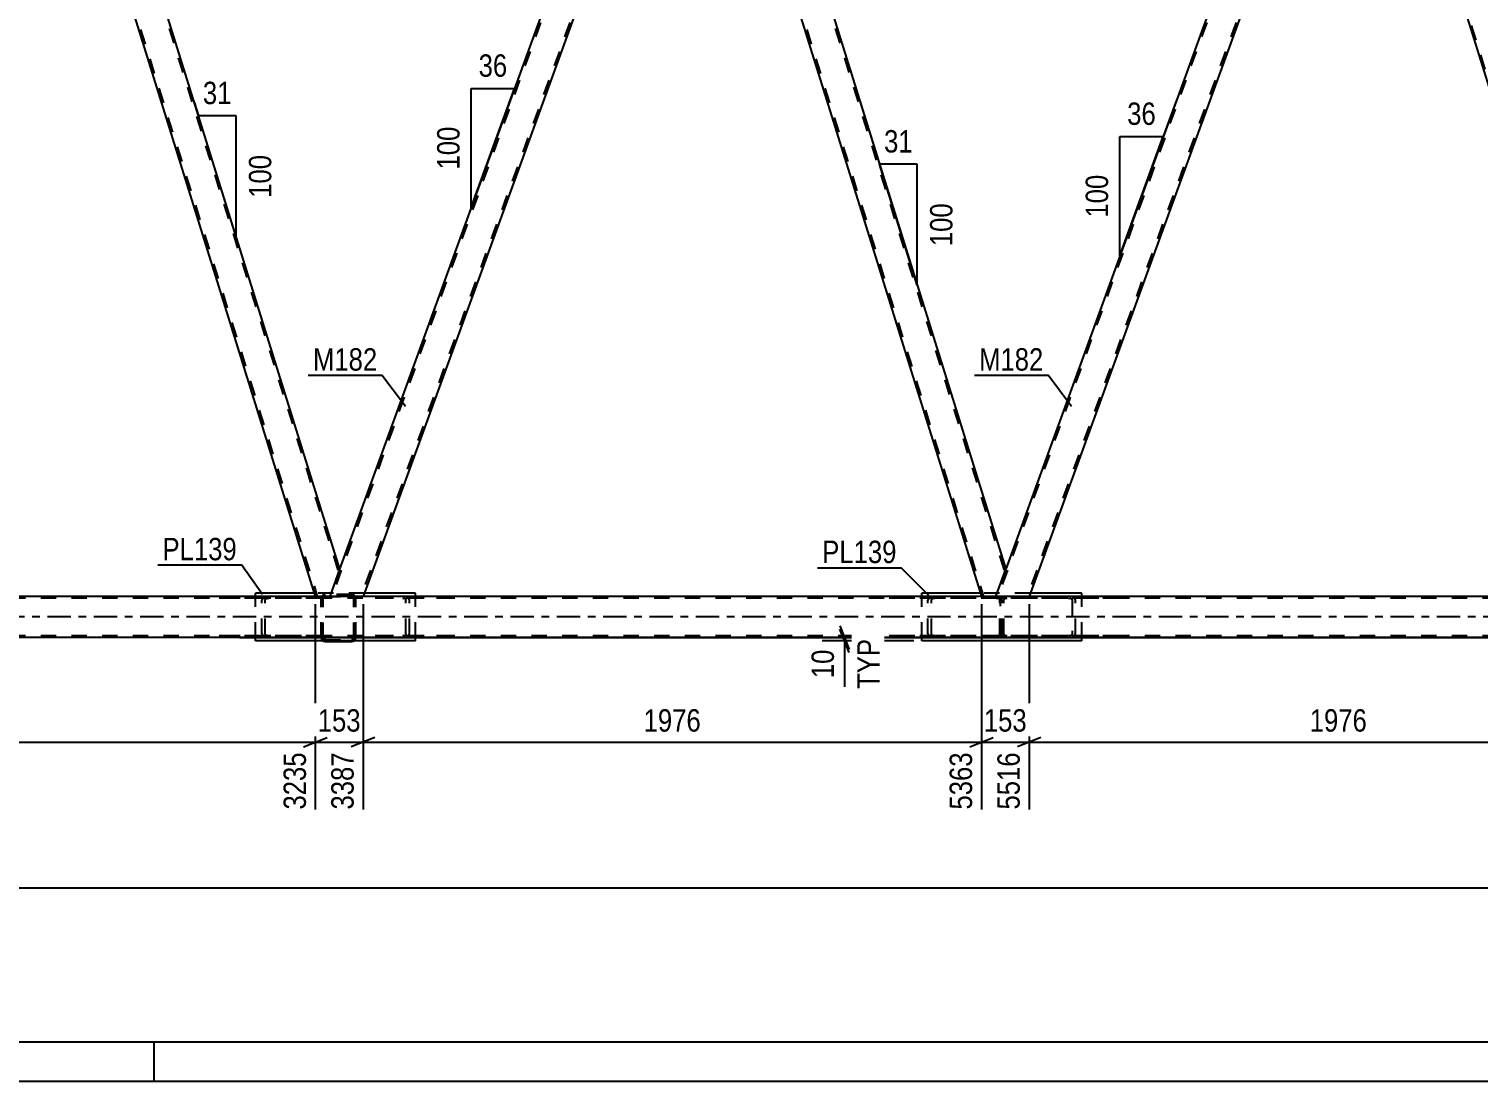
# Model space of a CAD drawing. Header units: millimetres. Extents: x -858 to 331, y -869 to -28.
# Drawn here: x -734.6 to -549.3, y -868.6 to -734.1 of the extents above; entities that cross this region are included whole.
import ezdxf

# ---------------------------------------------------------------- set-up
doc = ezdxf.new("R2010")
doc.units = ezdxf.units.MM
doc.linetypes.add('DXK_LINE_DOT2', pattern=[3.9198, 1.9599, -1.9599])
doc.linetypes.add('DXK_LINE_DOT3', pattern=[5.9187, 2.979, -0.9799, 0.9799, -0.9799])
doc.styles.add('Arial Narrow', font='ARIALN.TTF', dxfattribs={"height": 0.2})

# ---------------------------------------------------------------- blocks, each defined once
blk = doc.blocks.new('Unknown-570393797-1134')
at = {"color": 5, "linetype": 'Continuous'}
for p, q in [((-852.57, -863.58), (326.43, -863.58)), ((-718.57, -868.58), (-718.57, -863.58)), ((-857.57, -868.58), (331.43, -868.58))]:
    blk.add_line(p, q, dxfattribs=at)
blk = doc.blocks.new('Part-570393797-8452 - 8170')
at = {"color": 2, "linetype": 'Continuous'}
for p, q in [((-562.63, -685.41), (-564.17, -689.66)), ((-561.31, -685.41), (-562.63, -685.41)), ((-561.31, -685.41), (-524.61, -803.16)), ((-564.17, -689.66), (-527.71, -806.63)), ((-525.87, -806.63), (-524.61, -803.16))]:
    blk.add_line(p, q, dxfattribs=at)
at = {"color": 7, "linetype": 'DXK_LINE_DOT2'}
for p, q in [((-561.56, -685.41), (-524.74, -803.53)), ((-527.46, -806.63), (-564.04, -689.29)), ((-524.61, -803.16), (-524.88, -803.9)), ((-527.71, -806.63), (-525.87, -806.63))]:
    blk.add_line(p, q, dxfattribs=at)
blk = doc.blocks.new('Part-570393797-8267 - 8170')
at = {"color": 7, "linetype": 'DXK_LINE_DOT2'}
for p, q in [((-651.76, -685.41), (-695.88, -806.63)), ((-648.02, -685.41), (-692.14, -806.63)), ((-647.76, -685.41), (-649.31, -689.66)), ((-694.87, -803.16), (-696.14, -806.63)), ((-691.88, -806.63), (-696.14, -806.63))]:
    blk.add_line(p, q, dxfattribs=at)
at = {"color": 2, "linetype": 'Continuous'}
for p, q in [((-652.02, -685.41), (-694.87, -803.16)), ((-652.02, -685.41), (-647.76, -685.41)), ((-649.31, -689.66), (-691.88, -806.63))]:
    blk.add_line(p, q, dxfattribs=at)
blk = doc.blocks.new('Part-570393797-8271 - 8170')
at = {"color": 7, "linetype": 'DXK_LINE_DOT2'}
for p, q in [((-692.82, -811.91), (-692.82, -806.63)), ((-680.52, -806.63), (-692.82, -806.63)), ((-680.52, -806.87), (-692.82, -806.87)), ((-686.5, -806.67), (-686.83, -806.63)), ((-686.83, -806.87), (-686.67, -806.89)), ((-686.43, -807.02), (-686.4, -807.11)), ((-686.4, -811.43), (-686.4, -807.11)), ((-685.96, -807.11), (-686.03, -806.92)), ((-685.96, -811.43), (-685.96, -807.11)), ((-680.52, -811.67), (-692.82, -811.67)), ((-686.67, -811.65), (-686.83, -811.67)), ((-686.4, -811.43), (-686.43, -811.52)), ((-686.03, -811.61), (-685.96, -811.43)), ((-692.82, -811.91), (-680.52, -811.91)), ((-686.83, -811.91), (-686.5, -811.87))]:
    blk.add_line(p, q, dxfattribs=at)
for centre, radius, start, end in [((-686.73, -807.29), 0.409, 41.9361, 80.4818), ((-686.63, -807.47), 0.817, 41.9361, 80.4818), ((-686.73, -811.25), 0.409, 279.5183, 318.064), ((-686.63, -811.07), 0.817, 279.5183, 318.064)]:
    blk.add_arc(centre, radius, start, end, dxfattribs=at)
blk = doc.blocks.new('Part-570393797-8201 - 8170')
at = {"color": 7, "linetype": 'DXK_LINE_DOT2'}
for p, q in [((-610.94, -806.63), (-625.12, -806.63)), ((-610.94, -806.87), (-625.12, -806.87)), ((-619.61, -806.92), (-619.68, -807.11)), ((-619.68, -811.43), (-619.68, -807.11)), ((-619.24, -807.11), (-619.21, -807.02)), ((-619.24, -811.43), (-619.24, -807.11)), ((-618.8, -806.63), (-619.14, -806.67)), ((-618.97, -806.89), (-618.8, -806.87)), ((-610.61, -806.67), (-610.94, -806.63)), ((-610.94, -806.87), (-610.78, -806.89)), ((-610.43, -806.73), (-610.61, -806.67)), ((-610.54, -807.02), (-610.51, -807.11)), ((-610.51, -811.43), (-610.51, -807.11)), ((-610.43, -811.81), (-610.43, -806.73)), ((-610.38, -806.77), (-610.43, -806.73)), ((-610.28, -806.92), (-610.38, -806.77)), ((-610.25, -807.11), (-610.28, -806.92)), ((-610.25, -811.43), (-610.25, -807.11)), ((-610.94, -811.67), (-625.12, -811.67)), ((-619.68, -811.43), (-619.61, -811.61)), ((-619.21, -811.52), (-619.24, -811.43)), ((-618.8, -811.67), (-618.97, -811.65)), ((-610.78, -811.65), (-610.94, -811.67)), ((-610.51, -811.43), (-610.54, -811.52)), ((-610.38, -811.77), (-610.28, -811.61)), ((-610.28, -811.61), (-610.25, -811.43)), ((-610.94, -811.91), (-625.12, -811.91)), ((-619.14, -811.87), (-618.8, -811.91)), ((-610.94, -811.91), (-610.61, -811.87)), ((-610.61, -811.87), (-610.43, -811.81)), ((-610.43, -811.81), (-610.38, -811.77))]:
    blk.add_line(p, q, dxfattribs=at)
for centre, radius, start, end in [((-619, -807.47), 0.817, 99.5183, 138.064), ((-618.9, -807.29), 0.409, 99.5183, 138.064), ((-610.84, -807.29), 0.409, 41.9361, 80.4818), ((-619, -811.07), 0.817, 221.9361, 260.4818), ((-618.9, -811.25), 0.409, 221.9361, 260.4818), ((-610.84, -811.25), 0.409, 279.5183, 318.064)]:
    blk.add_arc(centre, radius, start, end, dxfattribs=at)
blk = doc.blocks.new('Part-570393797-8202 - 8170')
at = {"color": 7, "linetype": 'DXK_LINE_DOT2'}
for p, q in [((-697.18, -806.71), (-697.22, -806.89)), ((-697.22, -811.93), (-697.22, -806.89)), ((-696.98, -806.89), (-696.96, -806.8)), ((-696.98, -811.93), (-696.98, -806.89)), ((-696.96, -806.8), (-696.91, -806.72)), ((-696.74, -806.41), (-696.93, -806.45)), ((-696.91, -806.72), (-696.83, -806.67)), ((-696.83, -806.67), (-696.74, -806.65)), ((-693.3, -806.41), (-696.74, -806.41)), ((-696.74, -806.65), (-693.3, -806.65)), ((-693.12, -806.45), (-693.3, -806.41)), ((-693.3, -806.65), (-693.21, -806.67)), ((-693.21, -806.67), (-693.13, -806.72)), ((-693.13, -806.72), (-693.08, -806.8)), ((-693.08, -806.8), (-693.06, -806.89)), ((-693.06, -811.93), (-693.06, -806.89)), ((-692.82, -806.89), (-692.86, -806.71)), ((-692.82, -811.93), (-692.82, -806.89)), ((-697.22, -811.93), (-697.18, -812.11)), ((-696.96, -812.02), (-696.98, -811.93)), ((-696.91, -812.1), (-696.96, -812.02)), ((-696.83, -812.15), (-696.91, -812.1)), ((-696.74, -812.17), (-696.83, -812.15)), ((-696.74, -812.17), (-693.3, -812.17)), ((-693.21, -812.15), (-693.3, -812.17)), ((-693.13, -812.1), (-693.21, -812.15)), ((-693.08, -812.02), (-693.13, -812.1)), ((-693.06, -811.93), (-693.08, -812.02)), ((-692.86, -812.11), (-692.82, -811.93))]:
    blk.add_line(p, q, dxfattribs=at)
at = {"color": 2, "linetype": 'Continuous'}
for p, q in [((-696.93, -812.37), (-696.74, -812.41)), ((-696.74, -812.41), (-693.3, -812.41)), ((-693.3, -812.41), (-693.12, -812.37))]:
    blk.add_line(p, q, dxfattribs=at)
at = {"color": 7, "linetype": 'DXK_LINE_DOT2'}
for centre, start, end in [((-696.74, -806.89), 112.5, 157.5), ((-693.3, -806.89), 22.5, 67.5), ((-696.74, -811.93), 202.5, 233.5739), ((-693.3, -811.93), 306.4262, 337.5)]:
    blk.add_arc(centre, 0.48, start, end, dxfattribs=at)
at = {"color": 2, "linetype": 'Continuous'}
for centre, start, end in [((-696.74, -811.93), 233.5739, 247.5), ((-693.3, -811.93), 292.5, 306.4262)]:
    blk.add_arc(centre, 0.48, start, end, dxfattribs=at)
blk = doc.blocks.new('Part-570393797-8278 - 8170')
at = {"color": 7, "linetype": 'DXK_LINE_DOT2'}
for p, q in [((-710.25, -806.63), (-697.22, -806.63)), ((-697.22, -806.87), (-710.25, -806.87)), ((-704.75, -806.92), (-704.81, -807.11)), ((-704.81, -811.43), (-704.81, -807.11)), ((-704.38, -807.11), (-704.34, -807.02)), ((-704.38, -811.43), (-704.38, -807.11)), ((-703.94, -806.63), (-704.27, -806.66)), ((-704.11, -806.89), (-703.94, -806.87)), ((-697.22, -811.91), (-697.22, -806.63)), ((-697.22, -811.67), (-710.25, -811.67)), ((-704.81, -811.43), (-704.75, -811.61)), ((-704.34, -811.52), (-704.38, -811.43)), ((-703.94, -811.67), (-704.11, -811.65)), ((-697.22, -811.91), (-710.25, -811.91)), ((-704.27, -811.87), (-703.94, -811.91))]:
    blk.add_line(p, q, dxfattribs=at)
for centre, radius, start, end in [((-704.14, -807.47), 0.817, 99.5183, 138.064), ((-704.04, -807.29), 0.409, 99.5183, 138.064), ((-704.14, -811.07), 0.817, 221.9361, 260.4818), ((-704.04, -811.25), 0.409, 221.9361, 260.4818)]:
    blk.add_arc(centre, radius, start, end, dxfattribs=at)
blk = doc.blocks.new('Part-570393797-8236 - 8170')
at = {"color": 7, "linetype": 'DXK_LINE_DOT2'}
for p, q in [((-610.37, -806.92), (-610.43, -807.11)), ((-610.43, -811.43), (-610.43, -807.11)), ((-610, -807.11), (-609.96, -807.02)), ((-610, -811.43), (-610, -807.11)), ((-609.56, -806.63), (-609.89, -806.66)), ((-609.73, -806.89), (-609.56, -806.87)), ((-595.39, -806.63), (-609.56, -806.63)), ((-595.39, -806.87), (-609.56, -806.87)), ((-601.36, -806.66), (-601.7, -806.63)), ((-601.7, -806.87), (-601.53, -806.89)), ((-601.29, -807.02), (-601.26, -807.11)), ((-601.26, -807.11), (-601.26, -811.43)), ((-600.82, -807.11), (-600.89, -806.92)), ((-600.82, -811.43), (-600.82, -807.11)), ((-610.43, -811.43), (-610.37, -811.61)), ((-609.96, -811.52), (-610, -811.43)), ((-609.56, -811.67), (-609.73, -811.65)), ((-595.39, -811.67), (-609.56, -811.67)), ((-601.53, -811.65), (-601.7, -811.67)), ((-601.26, -811.43), (-601.29, -811.52)), ((-600.89, -811.61), (-600.82, -811.43)), ((-609.89, -811.87), (-609.56, -811.91)), ((-595.39, -811.91), (-609.56, -811.91)), ((-601.7, -811.91), (-601.36, -811.87))]:
    blk.add_line(p, q, dxfattribs=at)
for centre, radius, start, end in [((-609.76, -807.47), 0.817, 99.5183, 138.064), ((-609.66, -807.29), 0.409, 99.5183, 138.064), ((-601.6, -807.29), 0.409, 41.9361, 80.4818), ((-601.5, -807.47), 0.817, 41.9361, 80.4818), ((-609.76, -811.07), 0.817, 221.9361, 260.4818), ((-609.66, -811.25), 0.409, 221.9361, 260.4818), ((-601.6, -811.25), 0.409, 279.5183, 318.064), ((-601.5, -811.07), 0.817, 279.5183, 318.064)]:
    blk.add_arc(centre, radius, start, end, dxfattribs=at)
blk = doc.blocks.new('Part-570393797-8251 - 8170')
at = {"color": 2, "linetype": 'Continuous'}
for p, q in [((-737.15, -685.41), (-781.27, -806.63)), ((-737.11, -685.41), (-737.15, -685.41)), ((-737.11, -685.41), (-736.64, -685.41)), ((-732.89, -685.41), (-736.64, -685.41)), ((-734.44, -689.66), (-777.01, -806.63))]:
    blk.add_line(p, q, dxfattribs=at)
at = {"color": 7, "linetype": 'DXK_LINE_DOT2'}
for p, q in [((-736.9, -685.41), (-781.02, -806.63)), ((-733.15, -685.41), (-777.27, -806.63)), ((-737.11, -685.41), (-737.15, -685.41)), ((-736.84, -685.41), (-736.9, -685.41)), ((-736.9, -685.41), (-736.88, -685.41)), ((-732.89, -685.41), (-734.44, -689.66)), ((-732.93, -685.41), (-732.89, -685.41)), ((-781.27, -806.63), (-777.01, -806.63))]:
    blk.add_line(p, q, dxfattribs=at)
blk = doc.blocks.new('Part-570393797-8384 - 8170')
at = {"color": 2, "linetype": 'Continuous'}
for p, q in [((-734.44, -689.66), (-732.89, -685.41)), ((-731.58, -685.41), (-732.89, -685.41)), ((-731.58, -685.41), (-694.87, -803.16)), ((-734.44, -689.66), (-697.98, -806.63)), ((-694.87, -803.16), (-696.14, -806.63))]:
    blk.add_line(p, q, dxfattribs=at)
at = {"color": 7, "linetype": 'DXK_LINE_DOT2'}
for p, q in [((-731.83, -685.41), (-695.01, -803.53)), ((-734.31, -689.29), (-697.73, -806.63)), ((-694.87, -803.16), (-695.14, -803.9)), ((-697.98, -806.63), (-696.14, -806.63))]:
    blk.add_line(p, q, dxfattribs=at)
blk = doc.blocks.new('Part-570393797-8749 - 8170')
at = {"color": 2, "linetype": 'Continuous'}
for p, q in [((-119.61, -806.63), (-796.76, -806.63)), ((-119.61, -811.91), (-796.76, -811.91))]:
    blk.add_line(p, q, dxfattribs=at)
at = {"color": 7, "linetype": 'DXK_LINE_DOT2'}
for p, q in [((-119.61, -806.87), (-796.76, -806.87)), ((-119.61, -811.67), (-796.76, -811.67))]:
    blk.add_line(p, q, dxfattribs=at)
at = {"color": 7, "linetype": 'DXK_LINE_DOT3'}
blk.add_line((-119.61, -809.27), (-796.76, -809.27), dxfattribs=at)
blk = doc.blocks.new('Part-570393797-8424 - 8170')
at = {"color": 2, "linetype": 'Continuous'}
for p, q in [((-698.11, -806.23), (-705.61, -806.23)), ((-705.61, -806.63), (-705.61, -806.23)), ((-685.16, -806.23), (-691.73, -806.23)), ((-685.16, -806.63), (-685.16, -806.23)), ((-705.61, -812.31), (-705.61, -811.91)), ((-685.16, -812.31), (-705.61, -812.31)), ((-685.16, -812.31), (-685.16, -811.91))]:
    blk.add_line(p, q, dxfattribs=at)
at = {"color": 7, "linetype": 'DXK_LINE_DOT2'}
for p, q in [((-705.61, -811.91), (-705.61, -806.63)), ((-691.73, -806.23), (-698.11, -806.23)), ((-685.16, -811.91), (-685.16, -806.63)), ((-705.61, -811.91), (-705.61, -811.87)), ((-685.16, -811.91), (-685.16, -811.87))]:
    blk.add_line(p, q, dxfattribs=at)
blk = doc.blocks.new('Part-570393797-8429 - 8170')
at = {"color": 2, "linetype": 'Continuous'}
for p, q in [((-612.97, -806.23), (-620.48, -806.23)), ((-620.48, -806.63), (-620.48, -806.23)), ((-600.02, -806.23), (-606.6, -806.23)), ((-600.02, -806.63), (-600.02, -806.23)), ((-620.48, -812.31), (-620.48, -811.91)), ((-600.02, -812.31), (-620.48, -812.31)), ((-600.02, -812.31), (-600.02, -811.91))]:
    blk.add_line(p, q, dxfattribs=at)
at = {"color": 7, "linetype": 'DXK_LINE_DOT2'}
for p, q in [((-620.48, -811.91), (-620.48, -806.63)), ((-606.6, -806.23), (-612.97, -806.23)), ((-600.02, -811.91), (-600.02, -806.63)), ((-620.48, -811.91), (-620.48, -811.87)), ((-600.02, -811.91), (-600.02, -811.87))]:
    blk.add_line(p, q, dxfattribs=at)
blk = doc.blocks.new('Part-570393797-8469 - 8170')
at = {"color": 2, "linetype": 'Continuous'}
for p, q in [((-647.76, -685.41), (-649.31, -689.66)), ((-646.44, -685.41), (-647.76, -685.41)), ((-646.44, -685.41), (-609.74, -803.16)), ((-649.31, -689.66), (-612.85, -806.63)), ((-611, -806.63), (-609.74, -803.16))]:
    blk.add_line(p, q, dxfattribs=at)
at = {"color": 7, "linetype": 'DXK_LINE_DOT2'}
for p, q in [((-646.69, -685.41), (-609.88, -803.53)), ((-649.17, -689.29), (-612.6, -806.63)), ((-609.74, -803.16), (-610.01, -803.9)), ((-612.85, -806.63), (-611, -806.63))]:
    blk.add_line(p, q, dxfattribs=at)
blk = doc.blocks.new('Part-570393797-8476 - 8170')
at = {"color": 7, "linetype": 'DXK_LINE_DOT2'}
for p, q in [((-566.63, -685.41), (-610.75, -806.63)), ((-562.88, -685.41), (-607, -806.63)), ((-562.63, -685.41), (-564.17, -689.66)), ((-609.74, -803.16), (-611, -806.63)), ((-606.75, -806.63), (-611, -806.63))]:
    blk.add_line(p, q, dxfattribs=at)
at = {"color": 2, "linetype": 'Continuous'}
for p, q in [((-566.88, -685.41), (-609.74, -803.16)), ((-566.88, -685.41), (-562.63, -685.41)), ((-564.17, -689.66), (-606.75, -806.63))]:
    blk.add_line(p, q, dxfattribs=at)
blk = doc.blocks.new('StraightDimension-570393797-9601 - 8170')
at = {"color": 7, "linetype": 'Continuous'}
for p, q in [((-781.27, -807.63), (-781.27, -833.88)), ((-697.98, -807.63), (-697.98, -833.88)), ((-779.77, -824.67), (-782.77, -825.87)), ((-781.27, -825.27), (-697.98, -825.27)), ((-699.48, -825.87), (-696.48, -824.67))]:
    blk.add_line(p, q, dxfattribs=at)
at = {"color": 0}
blk.add_wipeout([(-735.37, -824.52), (-735.37, -820.32), (-743.88, -820.32), (-743.88, -824.52)], dxfattribs=at)
at = {"color": 0, "linetype": 'Continuous'}
blk.add_wipeout([(-698.58, -825.97), (-702.78, -825.97), (-702.78, -834.48), (-698.58, -834.48)], dxfattribs=at)
at = {"color": 3, "style": 'Arial Narrow'}
blk.add_text('2082', height=2.863, dxfattribs=at).set_placement((-743.28, -823.92))
at = {"color": 3, "linetype": 'Continuous', "style": 'Arial Narrow'}
blk.add_text('3235', height=2.863, rotation=90.0002, dxfattribs=at).set_placement((-699.18, -833.88))
blk = doc.blocks.new('StraightDimension-570393797-9811 - 8170')
at = {"color": 7, "linetype": 'Continuous'}
for p, q in [((-606.75, -807.63), (-606.75, -833.88)), ((-527.71, -807.63), (-527.71, -833.88)), ((-605.25, -824.67), (-608.25, -825.87)), ((-606.75, -825.27), (-527.71, -825.27)), ((-529.21, -825.87), (-526.21, -824.67))]:
    blk.add_line(p, q, dxfattribs=at)
at = {"color": 0}
blk.add_wipeout([(-562.97, -824.52), (-562.97, -820.32), (-571.49, -820.32), (-571.49, -824.52)], dxfattribs=at)
at = {"color": 0, "linetype": 'Continuous'}
blk.add_wipeout([(-528.31, -825.97), (-532.51, -825.97), (-532.51, -834.48), (-528.31, -834.48)], dxfattribs=at)
at = {"color": 3, "style": 'Arial Narrow'}
blk.add_text('1976', height=2.863, dxfattribs=at).set_placement((-570.89, -823.92))
at = {"color": 3, "linetype": 'Continuous', "style": 'Arial Narrow'}
blk.add_text('7492', height=2.863, rotation=90.0002, dxfattribs=at).set_placement((-528.91, -833.88))
blk = doc.blocks.new('AngleDimension-570393797-9139 - 8170')
at = {"color": 7, "linetype": 'Continuous'}
for p, q in [((-713.48, -743.46), (-712.93, -745.22)), ((-708.11, -745.22), (-712.93, -745.22)), ((-708.11, -760.69), (-712.93, -745.22)), ((-708.11, -760.69), (-708.11, -745.22))]:
    blk.add_line(p, q, dxfattribs=at)
at = {"color": 0}
for points in [[(-708.09, -744.32), (-708.09, -740.12), (-712.95, -740.12), (-712.95, -744.32)], [(-703.01, -749.61), (-707.21, -749.61), (-707.21, -756.29), (-703.01, -756.29)]]:
    blk.add_wipeout(points, dxfattribs=at)
at = {"color": 3, "style": 'Arial Narrow'}
blk.add_text('31', height=2.863, dxfattribs=at).set_placement((-712.35, -743.72))
blk.add_text('100', height=2.863, rotation=90.0002, dxfattribs=at).set_placement((-703.61, -755.69))
blk = doc.blocks.new('StraightDimension-570393797-9868 - 8170')
at = {"color": 7, "linetype": 'Continuous'}
for p, q in [((-697.98, -807.63), (-697.98, -833.88)), ((-691.88, -807.63), (-691.88, -833.88)), ((-699.48, -825.87), (-696.48, -824.67)), ((-697.98, -825.27), (-691.88, -825.27)), ((-690.38, -824.67), (-693.38, -825.87))]:
    blk.add_line(p, q, dxfattribs=at)
at = {"color": 0}
blk.add_wipeout([(-691.59, -824.52), (-691.59, -820.32), (-698.27, -820.32), (-698.27, -824.52)], dxfattribs=at)
at = {"color": 0, "linetype": 'Continuous'}
blk.add_wipeout([(-692.48, -825.97), (-696.68, -825.97), (-696.68, -834.48), (-692.48, -834.48)], dxfattribs=at)
at = {"color": 3, "style": 'Arial Narrow'}
blk.add_text('153', height=2.863, dxfattribs=at).set_placement((-697.67, -823.92))
at = {"color": 3, "linetype": 'Continuous', "style": 'Arial Narrow'}
blk.add_text('3387', height=2.863, rotation=90.0002, dxfattribs=at).set_placement((-693.08, -833.88))
blk = doc.blocks.new('StraightDimension-570393797-9104 - 8170')
at = {"color": 7, "linetype": 'Continuous'}
blk.add_line((-707.66, -811.89), (-202.74, -811.89), dxfattribs=at)
blk = doc.blocks.new('AngleDimension-570393797-9197 - 8170')
at = {"color": 7, "linetype": 'Continuous'}
for p, q in [((-628.35, -743.46), (-625.87, -751.4)), ((-621.05, -751.4), (-625.87, -751.4)), ((-621.05, -766.86), (-625.87, -751.4)), ((-621.05, -766.86), (-621.05, -751.4))]:
    blk.add_line(p, q, dxfattribs=at)
at = {"color": 0}
for points in [[(-621.03, -750.5), (-621.03, -746.3), (-625.89, -746.3), (-625.89, -750.5)], [(-615.95, -755.79), (-620.15, -755.79), (-620.15, -762.47), (-615.95, -762.47)]]:
    blk.add_wipeout(points, dxfattribs=at)
at = {"color": 3, "style": 'Arial Narrow'}
blk.add_text('31', height=2.863, dxfattribs=at).set_placement((-625.29, -749.9))
blk.add_text('100', height=2.863, rotation=90.0002, dxfattribs=at).set_placement((-616.55, -761.87))
blk = doc.blocks.new('StraightDimension-570393797-9830 - 8170')
at = {"color": 7, "linetype": 'Continuous'}
for p, q in [((-612.85, -807.63), (-612.85, -833.88)), ((-606.75, -807.63), (-606.75, -833.88)), ((-614.35, -825.87), (-611.35, -824.67)), ((-612.85, -825.27), (-606.75, -825.27)), ((-605.25, -824.67), (-608.25, -825.87))]:
    blk.add_line(p, q, dxfattribs=at)
at = {"color": 0}
blk.add_wipeout([(-606.45, -824.52), (-606.45, -820.32), (-613.14, -820.32), (-613.14, -824.52)], dxfattribs=at)
at = {"color": 0, "linetype": 'Continuous'}
blk.add_wipeout([(-607.35, -825.97), (-611.55, -825.97), (-611.55, -834.48), (-607.35, -834.48)], dxfattribs=at)
at = {"color": 3, "style": 'Arial Narrow'}
blk.add_text('153', height=2.863, dxfattribs=at).set_placement((-612.54, -823.92))
at = {"color": 3, "linetype": 'Continuous', "style": 'Arial Narrow'}
blk.add_text('5516', height=2.863, rotation=90.0002, dxfattribs=at).set_placement((-607.95, -833.88))
blk = doc.blocks.new('StraightDimension-570393797-9849 - 8170')
at = {"color": 7, "linetype": 'Continuous'}
for p, q in [((-691.88, -807.63), (-691.88, -833.88)), ((-612.85, -807.63), (-612.85, -833.88)), ((-690.38, -824.67), (-693.38, -825.87)), ((-691.88, -825.27), (-612.85, -825.27)), ((-614.35, -825.87), (-611.35, -824.67))]:
    blk.add_line(p, q, dxfattribs=at)
at = {"color": 0}
blk.add_wipeout([(-648.11, -824.52), (-648.11, -820.32), (-656.62, -820.32), (-656.62, -824.52)], dxfattribs=at)
at = {"color": 0, "linetype": 'Continuous'}
blk.add_wipeout([(-613.45, -825.97), (-617.65, -825.97), (-617.65, -834.48), (-613.45, -834.48)], dxfattribs=at)
at = {"color": 3, "style": 'Arial Narrow'}
blk.add_text('1976', height=2.863, dxfattribs=at).set_placement((-656.02, -823.92))
at = {"color": 3, "linetype": 'Continuous', "style": 'Arial Narrow'}
blk.add_text('5363', height=2.863, rotation=90.0002, dxfattribs=at).set_placement((-614.05, -833.88))
blk = doc.blocks.new('StraightDimension-570393797-9899 - 8170')
at = {"color": 7, "linetype": 'Continuous'}
blk.add_line((-806.02, -843.88), (-83.41, -843.88), dxfattribs=at)
blk = doc.blocks.new('StraightDimension-570393797-9910 - 8170')
at = {"color": 7, "linetype": 'Continuous'}
for p, q in [((-630.95, -810.41), (-629.75, -813.41)), ((-629.75, -813.81), (-630.95, -810.81)), ((-621.48, -811.91), (-633.2, -811.91)), ((-621.48, -812.31), (-633.2, -812.31)), ((-630.35, -812.31), (-630.35, -811.91))]:
    blk.add_line(p, q, dxfattribs=at)
at = {"color": 0}
blk.add_wipeout([(-631.1, -812.83), (-635.3, -812.83), (-635.3, -817.69), (-631.1, -817.69)], dxfattribs=at)
at = {"color": 7, "linetype": 'Continuous'}
blk.add_line((-630.35, -812.31), (-630.35, -818.21), dxfattribs=at)
at = {"color": 3, "style": 'Arial Narrow'}
blk.add_text('10', height=2.863, rotation=90.0002, dxfattribs=at).set_placement((-631.7, -817.09))
at = {"color": 0, "linetype": 'Continuous'}
blk.add_wipeout([(-625.25, -811.47), (-629.45, -811.47), (-629.45, -819.06), (-625.25, -819.06)], dxfattribs=at)
at = {"color": 7, "linetype": 'Continuous'}
blk.add_line((-630.35, -812.31), (-630.35, -818.21), dxfattribs=at)
at = {"color": 3, "linetype": 'Continuous', "style": 'Arial Narrow'}
blk.add_text('TYP', height=2.863, rotation=90.0002, dxfattribs=at).set_placement((-625.85, -818.46))
blk = doc.blocks.new('AngleDimension-570393797-26741 - 8170')
at = {"color": 7, "linetype": 'Continuous'}
for p, q in [((-678.05, -741.72), (-672.51, -741.72)), ((-678.05, -756.94), (-672.51, -741.72)), ((-678.05, -756.94), (-678.05, -741.72)), ((-672.71, -742.25), (-672.51, -741.72))]:
    blk.add_line(p, q, dxfattribs=at)
at = {"color": 0}
for points in [[(-672.85, -740.82), (-672.85, -736.62), (-677.71, -736.62), (-677.71, -740.82)], [(-678.95, -745.99), (-683.15, -745.99), (-683.15, -752.67), (-678.95, -752.67)]]:
    blk.add_wipeout(points, dxfattribs=at)
at = {"color": 3, "style": 'Arial Narrow'}
blk.add_text('36', height=2.863, dxfattribs=at).set_placement((-677.11, -740.22))
blk.add_text('100', height=2.863, rotation=90.0002, dxfattribs=at).set_placement((-679.55, -752.07))
blk = doc.blocks.new('AngleDimension-570393797-26754 - 8170')
at = {"color": 7, "linetype": 'Continuous'}
for p, q in [((-587.92, -743.21), (-589.62, -747.87)), ((-595.16, -747.87), (-589.62, -747.87)), ((-595.16, -763.09), (-589.62, -747.87)), ((-595.16, -763.09), (-595.16, -747.87))]:
    blk.add_line(p, q, dxfattribs=at)
at = {"color": 0}
for points in [[(-589.96, -746.97), (-589.96, -742.77), (-594.82, -742.77), (-594.82, -746.97)], [(-596.06, -752.14), (-600.26, -752.14), (-600.26, -758.82), (-596.06, -758.82)]]:
    blk.add_wipeout(points, dxfattribs=at)
at = {"color": 3, "style": 'Arial Narrow'}
blk.add_text('36', height=2.863, dxfattribs=at).set_placement((-594.22, -746.37))
blk.add_text('100', height=2.863, rotation=90.0002, dxfattribs=at).set_placement((-596.66, -758.22))
blk = doc.blocks.new('Mark-570393797-8263 - 8170')
at = {"color": 0}
blk.add_wipeout([(-690.06, -777.78), (-690.06, -774.78), (-698.28, -774.78), (-698.28, -777.78)], dxfattribs=at)
blk.add_wipeout([(-690.06, -777.78), (-690.06, -774.78), (-698.28, -774.78), (-698.28, -777.78)], dxfattribs=at)
at = {"color": 30, "linetype": 'Continuous'}
for p in [(-698.88, -778.38), (-686.45, -782.37)]:
    blk.add_line(p, (-689.46, -778.38), dxfattribs=at)
at = {"color": 3, "style": 'Arial Narrow'}
blk.add_text('M182', height=2.863, dxfattribs=at).set_placement((-698.28, -777.78))
blk = doc.blocks.new('Mark-570393797-8420 - 8170')
at = {"color": 0}
blk.add_wipeout([(-708.01, -802.02), (-708.01, -799.02), (-717.51, -799.02), (-717.51, -802.02)], dxfattribs=at)
blk.add_wipeout([(-708.01, -802.02), (-708.01, -799.02), (-717.51, -799.02), (-717.51, -802.02)], dxfattribs=at)
at = {"color": 30, "linetype": 'Continuous'}
for p in [(-718.11, -802.62), (-704.72, -806.39)]:
    blk.add_line(p, (-707.41, -802.62), dxfattribs=at)
at = {"color": 3, "style": 'Arial Narrow'}
blk.add_text('PL139', height=2.863, dxfattribs=at).set_placement((-717.51, -802.02))
blk = doc.blocks.new('Mark-570393797-8425 - 8170')
at = {"color": 0}
blk.add_wipeout([(-623.69, -802.38), (-623.69, -799.38), (-633.19, -799.38), (-633.19, -802.38)], dxfattribs=at)
blk.add_wipeout([(-623.69, -802.38), (-623.69, -799.38), (-633.19, -799.38), (-633.19, -802.38)], dxfattribs=at)
at = {"color": 30, "linetype": 'Continuous'}
for p in [(-633.79, -802.98), (-619.55, -806.51)]:
    blk.add_line(p, (-623.09, -802.98), dxfattribs=at)
at = {"color": 3, "style": 'Arial Narrow'}
blk.add_text('PL139', height=2.863, dxfattribs=at).set_placement((-633.19, -802.38))
blk = doc.blocks.new('Mark-570393797-8472 - 8170')
at = {"color": 0}
blk.add_wipeout([(-604.92, -777.78), (-604.92, -774.78), (-613.15, -774.78), (-613.15, -777.78)], dxfattribs=at)
blk.add_wipeout([(-604.92, -777.78), (-604.92, -774.78), (-613.15, -774.78), (-613.15, -777.78)], dxfattribs=at)
at = {"color": 30, "linetype": 'Continuous'}
for p in [(-613.75, -778.38), (-601.32, -782.37)]:
    blk.add_line(p, (-604.32, -778.38), dxfattribs=at)
at = {"color": 3, "style": 'Arial Narrow'}
blk.add_text('M182', height=2.863, dxfattribs=at).set_placement((-613.15, -777.78))

msp = doc.modelspace()

# ---------------------------------------------------------------- block references
for name in ['Unknown-570393797-1134', 'Part-570393797-8251 - 8170', 'Part-570393797-8384 - 8170', 'Part-570393797-8267 - 8170', 'Part-570393797-8469 - 8170', 'Part-570393797-8476 - 8170', 'Part-570393797-8452 - 8170', 'Part-570393797-8749 - 8170', 'Part-570393797-8278 - 8170', 'Part-570393797-8424 - 8170', 'Part-570393797-8202 - 8170', 'Part-570393797-8271 - 8170', 'Part-570393797-8201 - 8170', 'Part-570393797-8429 - 8170', 'Part-570393797-8236 - 8170']:
    msp.add_blockref(name, (0, 0))

# ---------------------------------------------------------------- next in the draw order: block references
for name in ['AngleDimension-570393797-9139 - 8170', 'AngleDimension-570393797-9197 - 8170', 'StraightDimension-570393797-9601 - 8170', 'StraightDimension-570393797-9811 - 8170']:
    msp.add_blockref(name, (0, 0))

# ---------------------------------------------------------------- next in the draw order: block references
msp.add_blockref('StraightDimension-570393797-9868 - 8170', (0, 0))

# ---------------------------------------------------------------- next in the draw order: block references
msp.add_blockref('StraightDimension-570393797-9104 - 8170', (0, 0))

# ---------------------------------------------------------------- next in the draw order: block references
msp.add_blockref('StraightDimension-570393797-9830 - 8170', (0, 0))

# ---------------------------------------------------------------- next in the draw order: block references
msp.add_blockref('StraightDimension-570393797-9849 - 8170', (0, 0))

# ---------------------------------------------------------------- next in the draw order: block references
msp.add_blockref('StraightDimension-570393797-9899 - 8170', (0, 0))

# ---------------------------------------------------------------- next in the draw order: block references
for name in ['AngleDimension-570393797-26741 - 8170', 'AngleDimension-570393797-26754 - 8170', 'Mark-570393797-8263 - 8170', 'Mark-570393797-8472 - 8170', 'Mark-570393797-8420 - 8170', 'Mark-570393797-8425 - 8170', 'StraightDimension-570393797-9910 - 8170']:
    msp.add_blockref(name, (0, 0))

doc.saveas('drawing.dxf')
